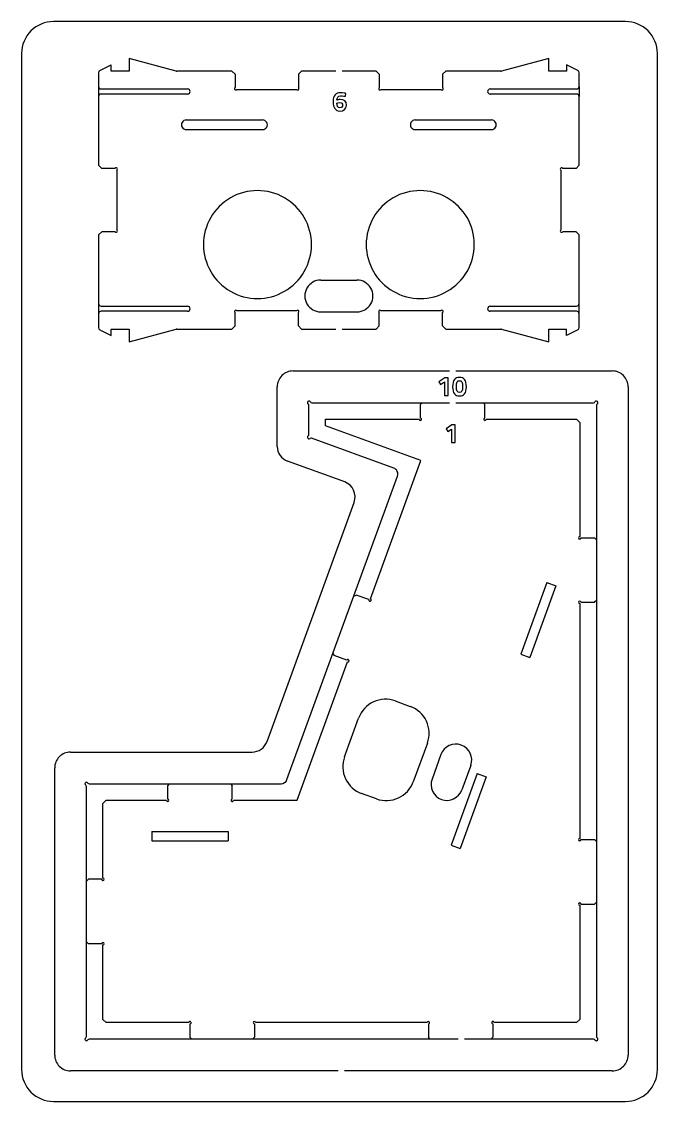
# Model space of a CAD drawing. Header units: millimetres. Extents: x 0 to 201, y 0 to 341.
# Drawn here: x 101.1 to 201.1, y 0.1 to 170.1 of the extents above; entities that cross this region are included whole.
import ezdxf

# ---------------------------------------------------------------- set-up
doc = ezdxf.new("R2010")
doc.units = ezdxf.units.MM
doc.layers.add('Layer_1', color=7, linetype='CONTINUOUS')

msp = doc.modelspace()

# ---------------------------------------------------------------- linework, layer by layer
at = {"layer": 'Layer_1', "color": 7}
for points in [[(196.131937, 170.132529), (106.132177, 170.132529)], [(101.132088, 165.132439), (101.132088, 5.133279)], [(201.132026, 5.133279), (201.132026, 165.132439)], [(113.453189, 162.443218), (115.232245, 163.332481)], [(125.445413, 162.346116), (118.032062, 164.332605), (118.032062, 162.332622), (115.232245, 162.332622), (115.232245, 163.332481)], [(188.6109, 162.443218), (186.832109, 163.332481), (186.832109, 162.332622), (184.032027, 162.332622), (184.032027, 164.332605), (176.618941, 162.346116)], [(113.232262, 162.085237), (113.232262, 159.93259)], [(134.217134, 162.332622), (125.548865, 162.332622)], [(134.217134, 162.332622), (134.717195, 161.83256)], [(134.717195, 161.83256), (134.717195, 159.741296)], [(144.667104, 161.83256), (145.167166, 162.332622)], [(144.667104, 161.83256), (144.667104, 159.741296)], [(150.532115, 162.332622), (145.167166, 162.332622)], [(156.897188, 162.332622), (151.531974, 162.332622)], [(156.897188, 162.332622), (157.396986, 161.83256)], [(157.396986, 161.83256), (157.396986, 159.741296)], [(167.347159, 161.83256), (167.846956, 162.332622)], [(167.347159, 161.83256), (167.347159, 159.741296)], [(176.515224, 162.332622), (167.846956, 162.332622)], [(188.832092, 159.93259), (188.832092, 162.085237)], [(113.232262, 159.93259), (113.232262, 158.332656)], [(188.832092, 159.93259), (188.832092, 158.332656)], [(113.232262, 158.332656), (113.232262, 147.507508)], [(113.632047, 159.53254), (127.232142, 159.53254)], [(127.232142, 158.732441), (113.632047, 158.732441)], [(134.990774, 159.467453), (144.393525, 159.467453)], [(157.670829, 159.467453), (167.073315, 159.467453)], [(174.831947, 159.53254), (188.432042, 159.53254)], [(188.432042, 158.732441), (174.831947, 158.732441)], [(188.832092, 147.507508), (188.832092, 158.332656)], [(127.032118, 154.642517), (139.032015, 154.642517)], [(127.032118, 153.132542), (139.032015, 153.132542)], [(163.032074, 154.642517), (175.031972, 154.642517)], [(163.032074, 153.132542), (175.031972, 153.132542)], [(113.732059, 147.007446), (113.232262, 147.507508)], [(115.823588, 147.007446), (113.732059, 147.007446)], [(116.097167, 146.733867), (116.097167, 137.331116)], [(185.967187, 146.733867), (185.967187, 137.331116)], [(188.33203, 147.007446), (186.240766, 147.007446)], [(188.832092, 147.507508), (188.33203, 147.007446)], [(113.232262, 136.557475), (113.732059, 137.057537)], [(113.232262, 136.557475), (113.232262, 125.732591)], [(115.823588, 137.057537), (113.732059, 137.057537)], [(188.33203, 137.057537), (186.240766, 137.057537)], [(188.33203, 137.057537), (188.832092, 136.557475)], [(188.832092, 125.732591), (188.832092, 136.557475)], [(148.182089, 129.43252), (153.882, 129.43252)], [(113.232262, 125.732591), (113.232262, 124.132658)], [(113.232262, 124.132658), (113.232262, 121.979746)], [(113.632047, 125.332542), (127.232142, 125.332542)], [(127.232142, 124.532707), (113.632047, 124.532707)], [(134.717195, 122.232687), (134.717195, 124.323951)], [(144.393525, 124.59753), (134.990774, 124.59753)], [(144.667104, 122.232687), (144.667104, 124.323951)], [(148.182089, 124.432695), (153.882, 124.432695)], [(157.396986, 122.232687), (157.396986, 124.323951)], [(167.073315, 124.59753), (157.670829, 124.59753)], [(167.347159, 122.232687), (167.347159, 124.323951)], [(174.831947, 125.332542), (188.432042, 125.332542)], [(188.432042, 124.532707), (174.831947, 124.532707)], [(188.832092, 124.132658), (188.832092, 125.732591)], [(188.832092, 121.979746), (188.832092, 124.132658)], [(113.453189, 121.62203), (115.232245, 120.732502), (115.232245, 121.732625), (118.032062, 121.732625), (118.032062, 119.732642), (125.445413, 121.718867)], [(125.548865, 121.732625), (134.217134, 121.732625)], [(134.717195, 122.232687), (134.217134, 121.732625)], [(145.167166, 121.732625), (144.667104, 122.232687)], [(145.167166, 121.732625), (150.532115, 121.732625)], [(151.531974, 121.732625), (156.897188, 121.732625)], [(157.396986, 122.232687), (156.897188, 121.732625)], [(167.846956, 121.732625), (167.347159, 122.232687)], [(167.846956, 121.732625), (176.515224, 121.732625)], [(176.618941, 121.718867), (184.032027, 119.732642), (184.032027, 121.732625), (186.832109, 121.732625)], [(186.832109, 120.732502), (186.832109, 121.732625)], [(188.6109, 121.62203), (186.832109, 120.732502)], [(143.83208, 115.132602), (168.431949, 115.132602)], [(169.432073, 115.132602), (194.031942, 115.132602)], [(141.332035, 103.263409), (141.332035, 112.632558)], [(196.531986, 112.632558), (196.531986, 7.432505)], [(146.332125, 105.126073), (146.332125, 109.699655)], [(146.765247, 110.132513), (168.431949, 110.132513)], [(163.857044, 107.719251), (163.857044, 109.832476), (164.157081, 110.132513)], [(169.432073, 110.132513), (191.099039, 110.132513)], [(173.70694, 110.132513), (174.006977, 109.832476)], [(174.006977, 107.719251), (174.006977, 109.832476)], [(191.532161, 109.699655), (191.532161, 10.36673)], [(155.991521, 79.237685), (163.932186, 101.053876), (148.932182, 106.513547), (148.932182, 107.53272), (163.670513, 107.53272)], [(174.193773, 107.53272), (188.432042, 107.53272), (188.932104, 107.032658), (188.932104, 89.044189)], [(159.659964, 99.842086), (146.739053, 104.544785)], [(151.944988, 97.650016), (142.976948, 100.914177)], [(142.87085, 50.790779), (160.257657, 98.560182)], [(139.729191, 56.777499), (153.439089, 94.445651)], [(189.118635, 88.857658), (191.232124, 88.857658), (191.532161, 88.557621)], [(183.737546, 81.822397), (179.633335, 70.546134)], [(183.737546, 81.822397), (185.156505, 81.30593), (181.052293, 70.029668)], [(153.381939, 79.669485), (153.766378, 79.848872)], [(155.752338, 79.126031), (153.766378, 79.848872)], [(188.932104, 78.52093), (188.932104, 41.544397)], [(189.118635, 78.707725), (191.232124, 78.707725)], [(191.532161, 79.007763), (191.232124, 78.707725)], [(152.280744, 69.588343), (150.295049, 70.310919), (150.115661, 70.695623)], [(179.633335, 70.546134), (181.052293, 70.029668)], [(134.453671, 47.532704), (144.451998, 47.532704), (152.392398, 69.348896)], [(159.913964, 63.180407), (162.263196, 62.325275)], [(151.923028, 54.382758), (154.146319, 60.490657)], [(164.952682, 56.55763), (162.729391, 50.449467)], [(108.832247, 55.132586), (137.379959, 55.132586)], [(167.084692, 54.734389), (165.682402, 50.881796)], [(171.783157, 53.024389), (170.380867, 49.171531)], [(106.332202, 7.432505), (106.332202, 52.632806)], [(172.792806, 51.752274), (168.688594, 40.476011)], [(172.792806, 51.752274), (174.211764, 51.235808), (170.107553, 39.959545)], [(111.332027, 10.36673), (111.332027, 49.699639)], [(111.765149, 50.132761), (141.931316, 50.132761)], [(124.116942, 47.719235), (124.116942, 49.832724), (124.416979, 50.132761)], [(133.967103, 50.132761), (134.26714, 49.832724)], [(134.26714, 47.719235), (134.26714, 49.832724)], [(156.961747, 47.759981), (154.612514, 48.615113)], [(113.932084, 35.294418), (113.932084, 47.032642), (114.432146, 47.532704), (123.930411, 47.532704)], [(121.632243, 42.642681), (121.632243, 41.132706), (133.632141, 41.132706)], [(121.632243, 42.642681), (133.632141, 42.642681)], [(133.632141, 42.642681), (133.632141, 41.132706)], [(189.118635, 41.357602), (191.232124, 41.357602), (191.532161, 41.057565)], [(168.688594, 40.476011), (170.107553, 39.959545)], [(111.332027, 34.807585), (111.632064, 35.107622)], [(113.745553, 35.107622), (111.632064, 35.107622)], [(188.932104, 31.020079), (188.932104, 13.033727), (188.432042, 12.533665), (175.443663, 12.533665)], [(189.118635, 31.207933), (191.232124, 31.207933)], [(191.532161, 31.506912), (191.232124, 31.207933)], [(113.745553, 24.958483), (111.632064, 24.958483), (111.332027, 25.257462)], [(127.420525, 12.533665), (114.432146, 12.533665), (113.932084, 13.033727), (113.932084, 24.770629)], [(127.607056, 12.345811), (127.607056, 10.231793)], [(137.75699, 12.345811), (137.75699, 10.231793), (137.457217, 9.932814)], [(164.920403, 12.533665), (137.943785, 12.533665)], [(165.107199, 12.345811), (165.107199, 10.231793)], [(175.257132, 12.345811), (175.257132, 10.231793), (174.957095, 9.932814)], [(127.907094, 9.932814), (127.607056, 10.231793)], [(165.406971, 9.932814), (165.107199, 10.231793)], [(169.794287, 9.932814), (111.765149, 9.932814)], [(191.099039, 9.932814), (170.79441, 9.932814)], [(150.932165, 4.932195), (108.832247, 4.932195)], [(194.031942, 4.932195), (151.932024, 4.932195)], [(106.132177, 0.13266), (196.131937, 0.13266)]]:
    msp.add_lwpolyline(points, dxfattribs=at)
at = {"layer": 'Layer_1', "color": 1}
msp.add_lwpolyline([(152.07631, 158.37158), (152.12711, 158.82031)], dxfattribs=at)
for points in [[(166.76906, 113.44171), (167.03576, 113.00568), (167.64112, 113.39515), (167.64112, 111.26155), (168.22532, 111.26155), (168.22532, 114.05555), (167.69192, 114.05555)], [(167.89004, 106.03388), (168.15674, 105.59784), (168.76211, 105.98731), (168.76211, 103.85371), (169.34631, 103.85371), (169.34631, 106.64771), (168.81291, 106.64771)]]:
    msp.add_lwpolyline(points, close=True, dxfattribs=at)
at = {"layer": 'Layer_1', "color": 7}
for points in [[(106.132156, 170.132529), (104.806075, 170.132529), (103.534307, 169.605746), (102.596626, 168.668065)], [(199.667573, 168.668065), (198.729892, 169.605746), (197.458124, 170.132529), (196.132043, 170.132529)], [(102.596626, 168.668065), (101.658945, 167.730384), (101.132162, 166.458616), (101.132162, 165.132535)], [(201.132037, 165.132535), (201.132037, 166.458616), (200.605254, 167.730384), (199.667573, 168.668065)], [(113.453263, 162.443096), (113.317749, 162.375339), (113.232148, 162.236834), (113.232148, 162.085324)], [(125.445366, 162.346169), (125.479132, 162.337123), (125.513938, 162.332541), (125.548894, 162.332543)], [(176.515306, 162.332537), (176.550262, 162.332536), (176.585067, 162.337117), (176.618832, 162.346164)], [(188.832052, 162.085324), (188.832053, 162.236834), (188.746452, 162.375339), (188.610938, 162.443096)], [(113.232148, 159.932542), (113.232148, 159.711629), (113.411234, 159.532543), (113.632148, 159.532543)], [(188.432053, 159.532543), (188.652966, 159.532543), (188.832052, 159.711629), (188.832052, 159.932542)], [(113.349305, 158.615386), (113.27429, 158.540371), (113.232148, 158.438629), (113.232148, 158.332543)], [(113.632148, 158.732544), (113.526061, 158.732544), (113.424319, 158.690401), (113.349305, 158.615386)], [(127.631669, 159.132544), (127.631669, 159.353278), (127.452863, 159.532289), (127.232129, 159.532543)], [(127.232129, 158.732544), (127.452863, 158.732798), (127.631669, 158.91181), (127.631669, 159.132544)], [(134.717121, 159.741204), (134.638597, 159.695868), (134.600313, 159.603443), (134.623781, 159.51586)], [(134.623781, 159.51586), (134.647248, 159.428278), (134.726615, 159.367377), (134.817287, 159.367377)], [(134.817287, 159.367377), (134.888859, 159.367377), (134.954994, 159.40556), (134.99078, 159.467543)], [(144.393448, 159.467543), (144.429234, 159.40556), (144.495369, 159.367377), (144.566941, 159.367377)], [(144.566941, 159.367377), (144.657613, 159.367376), (144.736981, 159.428276), (144.760449, 159.515859)], [(144.760449, 159.515859), (144.783918, 159.603442), (144.745634, 159.695868), (144.667109, 159.741204)], [(157.397091, 159.741204), (157.318567, 159.695868), (157.280283, 159.603443), (157.303751, 159.51586)], [(157.303751, 159.51586), (157.327218, 159.428278), (157.406585, 159.367377), (157.497257, 159.367377)], [(157.497257, 159.367377), (157.56883, 159.367376), (157.634966, 159.405559), (157.670752, 159.467543)], [(167.073418, 159.467543), (167.109205, 159.405559), (167.175341, 159.367376), (167.246913, 159.367377)], [(167.246913, 159.367377), (167.337585, 159.367377), (167.416952, 159.428278), (167.44042, 159.51586)], [(167.44042, 159.51586), (167.463887, 159.603443), (167.425603, 159.695868), (167.347079, 159.741204)], [(174.832069, 159.532543), (174.611335, 159.532289), (174.432529, 159.353278), (174.432529, 159.132544)], [(174.432529, 159.132544), (174.432529, 158.91181), (174.611335, 158.732798), (174.832069, 158.732544)], [(188.714896, 158.615386), (188.639881, 158.690401), (188.53814, 158.732544), (188.432053, 158.732544)], [(188.832052, 158.332543), (188.832053, 158.438629), (188.78991, 158.540371), (188.714896, 158.615386)], [(126.378282, 154.265049), (126.243414, 154.031452), (126.243414, 153.743647), (126.378282, 153.51005)], [(127.032131, 154.642549), (126.762396, 154.642549), (126.51315, 154.498647), (126.378282, 154.265049)], [(126.378282, 153.51005), (126.51315, 153.276452), (126.762396, 153.13255), (127.032131, 153.13255)], [(139.685964, 154.265049), (139.551097, 154.498647), (139.301851, 154.642549), (139.032116, 154.642549)], [(139.032116, 153.13255), (139.301851, 153.13255), (139.551097, 153.276452), (139.685964, 153.51005)], [(139.685964, 153.51005), (139.820832, 153.743647), (139.820832, 154.031452), (139.685964, 154.265049)], [(162.378236, 154.265049), (162.243369, 154.031452), (162.243369, 153.743647), (162.378236, 153.51005)], [(163.032085, 154.642549), (162.76235, 154.642549), (162.513104, 154.498647), (162.378236, 154.265049)], [(162.378236, 153.51005), (162.513104, 153.276452), (162.76235, 153.13255), (163.032085, 153.13255)], [(175.685918, 154.265049), (175.551051, 154.498647), (175.301805, 154.642549), (175.03207, 154.642549)], [(175.03207, 153.13255), (175.301805, 153.13255), (175.551051, 153.276452), (175.685918, 153.51005)], [(175.685918, 153.51005), (175.820786, 153.743647), (175.820786, 154.031452), (175.685918, 154.265049)], [(116.031766, 147.104682), (115.948826, 147.119307), (115.865595, 147.080496), (115.823485, 147.007559)], [(116.194268, 146.942179), (116.179644, 147.02512), (116.114707, 147.090058), (116.031766, 147.104682)], [(116.097143, 146.733899), (116.17008, 146.776008), (116.208892, 146.859239), (116.194268, 146.942179)], [(186.015371, 147.1009), (185.927788, 147.077432), (185.866888, 146.998063), (185.866889, 146.907391)], [(185.866889, 146.907391), (185.866889, 146.835819), (185.905072, 146.769685), (185.967055, 146.733899)], [(186.240716, 147.007559), (186.19538, 147.086084), (186.102954, 147.124368), (186.015371, 147.1009)], [(142.482111, 142.393779), (139.852205, 143.912156), (136.612027, 143.912156), (133.982121, 142.393779)], [(168.082079, 142.393779), (165.452174, 143.912156), (162.211996, 143.912156), (159.58209, 142.393779)], [(133.982121, 142.393779), (131.352215, 140.875402), (129.732126, 138.069326), (129.732126, 135.032573)], [(146.732105, 135.032573), (146.732105, 138.069326), (145.112016, 140.875402), (142.482111, 142.393779)], [(159.58209, 142.393779), (156.952184, 140.875402), (155.332095, 138.069326), (155.332095, 135.032573)], [(172.332074, 135.032573), (172.332074, 138.069326), (170.711985, 140.875402), (168.082079, 142.393779)], [(115.823485, 137.057572), (115.865593, 136.984633), (115.948825, 136.94582), (116.031767, 136.960444)], [(116.031767, 136.960444), (116.114708, 136.975068), (116.179646, 137.040007), (116.19427, 137.122948)], [(116.19427, 137.122948), (116.208895, 137.20589), (116.170081, 137.289121), (116.097143, 137.33123)], [(185.967055, 137.33123), (185.905072, 137.295444), (185.866889, 137.229309), (185.866889, 137.157738)], [(185.866889, 137.157738), (185.866889, 137.067066), (185.92779, 136.987698), (186.015372, 136.964231)], [(186.015372, 136.964231), (186.102955, 136.940763), (186.19538, 136.979047), (186.240716, 137.057572)], [(129.732126, 135.032573), (129.732126, 131.995819), (131.352215, 129.189743), (133.982121, 127.671366)], [(142.482111, 127.671366), (145.112016, 129.189743), (146.732105, 131.995819), (146.732105, 135.032573)], [(155.332095, 135.032573), (155.332095, 131.995819), (156.952184, 129.189743), (159.58209, 127.671366)], [(168.082079, 127.671366), (170.711985, 129.189743), (172.332074, 131.995819), (172.332074, 135.032573)], [(148.182102, 129.432581), (147.288939, 129.432581), (146.463623, 128.956084), (146.017041, 128.182582)], [(156.047157, 128.182582), (155.600575, 128.956084), (154.775259, 129.432581), (153.882096, 129.432581)], [(133.982121, 127.671366), (136.612027, 126.152989), (139.852205, 126.152989), (142.482111, 127.671366)], [(146.017041, 128.182582), (145.57046, 127.40908), (145.57046, 126.456087), (146.017041, 125.682585)], [(156.047157, 125.682585), (156.493738, 126.456087), (156.493738, 127.40908), (156.047157, 128.182582)], [(159.58209, 127.671366), (162.211996, 126.152989), (165.452174, 126.152989), (168.082079, 127.671366)], [(113.232148, 125.732586), (113.232148, 125.626499), (113.27429, 125.524757), (113.349305, 125.449742)], [(113.632148, 124.532586), (113.411234, 124.532585), (113.232148, 124.3535), (113.232148, 124.132586)], [(113.349305, 125.449742), (113.424319, 125.374727), (113.526061, 125.332584), (113.632148, 125.332584)], [(127.631669, 124.932585), (127.631669, 125.153319), (127.452863, 125.33233), (127.232129, 125.332584)], [(127.232129, 124.532586), (127.452863, 124.532839), (127.631669, 124.711851), (127.631669, 124.932585)], [(134.623785, 124.549269), (134.600318, 124.461688), (134.6386, 124.369264), (134.717121, 124.323927)], [(134.817287, 124.697752), (134.726617, 124.697749), (134.647252, 124.636849), (134.623785, 124.549269)], [(134.99078, 124.597586), (134.954994, 124.659568), (134.888859, 124.697751), (134.817287, 124.697752)], [(144.566941, 124.697752), (144.495369, 124.697751), (144.429234, 124.659568), (144.393448, 124.597586)], [(144.760445, 124.54927), (144.736977, 124.636851), (144.657611, 124.697751), (144.566941, 124.697752)], [(144.667109, 124.323927), (144.745631, 124.369265), (144.783913, 124.461689), (144.760445, 124.54927)], [(146.017041, 125.682585), (146.463623, 124.909083), (147.288939, 124.432586), (148.182102, 124.432586)], [(153.882096, 124.432586), (154.775259, 124.432586), (155.600575, 124.909083), (156.047157, 125.682585)], [(157.303755, 124.549269), (157.280288, 124.461688), (157.31857, 124.369264), (157.397091, 124.323927)], [(157.497257, 124.697752), (157.406587, 124.697749), (157.327222, 124.636849), (157.303755, 124.549269)], [(157.670752, 124.597586), (157.634966, 124.659569), (157.56883, 124.697752), (157.497257, 124.697752)], [(167.246913, 124.697752), (167.175341, 124.697752), (167.109205, 124.659569), (167.073418, 124.597586)], [(167.440415, 124.549269), (167.416948, 124.636849), (167.337583, 124.697749), (167.246913, 124.697752)], [(167.347079, 124.323927), (167.425601, 124.369264), (167.463882, 124.461688), (167.440415, 124.549269)], [(174.832069, 125.332584), (174.611335, 125.33233), (174.432529, 125.153319), (174.432529, 124.932585)], [(174.432529, 124.932585), (174.432529, 124.711851), (174.611335, 124.532839), (174.832069, 124.532586)], [(188.432053, 125.332584), (188.53814, 125.332584), (188.639881, 125.374727), (188.714896, 125.449742)], [(188.832052, 124.132586), (188.832052, 124.3535), (188.652966, 124.532585), (188.432053, 124.532586)], [(188.714896, 125.449742), (188.78991, 125.524757), (188.832053, 125.626499), (188.832052, 125.732586)], [(113.232148, 121.979804), (113.232148, 121.828295), (113.317749, 121.689789), (113.453263, 121.622032)], [(125.548894, 121.732591), (125.513938, 121.732592), (125.479132, 121.728011), (125.445366, 121.718965)], [(176.618832, 121.71896), (176.585067, 121.728006), (176.550262, 121.732587), (176.515306, 121.732586)], [(188.610938, 121.622032), (188.746452, 121.689789), (188.832053, 121.828295), (188.832052, 121.979804)], [(142.064344, 114.400365), (141.595503, 113.931525), (141.332112, 113.295641), (141.332112, 112.6326)], [(143.832109, 115.132597), (143.169068, 115.132597), (142.533184, 114.869205), (142.064344, 114.400365)], [(195.79981, 114.400365), (195.330969, 114.869205), (194.695085, 115.132597), (194.032045, 115.132597)], [(196.532042, 112.6326), (196.532042, 113.295641), (196.26865, 113.931525), (195.79981, 114.400365)], [(146.085903, 110.176018), (146.067653, 110.072515), (146.116087, 109.968649), (146.207106, 109.9161)], [(146.288693, 110.378809), (146.18519, 110.360559), (146.104153, 110.279522), (146.085903, 110.176018)], [(146.332106, 109.699592), (146.332107, 109.788909), (146.284457, 109.871441), (146.207106, 109.9161)], [(146.548612, 110.257605), (146.496062, 110.348625), (146.392197, 110.397059), (146.288693, 110.378809)], [(146.548612, 110.257605), (146.59327, 110.180255), (146.675801, 110.132606), (146.765117, 110.132606)], [(191.099036, 110.132606), (191.188352, 110.132606), (191.270884, 110.180255), (191.315542, 110.257605)], [(191.575459, 110.378806), (191.471957, 110.397057), (191.368092, 110.348623), (191.315542, 110.257605)], [(191.65705, 109.9161), (191.579698, 109.871442), (191.532047, 109.788909), (191.532048, 109.699592)], [(191.778249, 110.176018), (191.759998, 110.27952), (191.678962, 110.360556), (191.575459, 110.378806)], [(191.65705, 109.9161), (191.748068, 109.96865), (191.7965, 110.072516), (191.778249, 110.176018)], [(163.670418, 107.532607), (163.670663, 107.429687), (163.754164, 107.346385), (163.857084, 107.346385)], [(163.989077, 107.664601), (163.954071, 107.699608), (163.906591, 107.719275), (163.857084, 107.719275)], [(163.857084, 107.346385), (163.960003, 107.346385), (164.043505, 107.429687), (164.04375, 107.532607)], [(164.04375, 107.532607), (164.04375, 107.582114), (164.024084, 107.629594), (163.989077, 107.664601)], [(173.875076, 107.664601), (173.84007, 107.629594), (173.820403, 107.582114), (173.820404, 107.532607)], [(173.820404, 107.532607), (173.820404, 107.465917), (173.855982, 107.404293), (173.913737, 107.370948)], [(174.00707, 107.719275), (173.957562, 107.719275), (173.910083, 107.699608), (173.875076, 107.664601)], [(173.913737, 107.370948), (173.971493, 107.337603), (174.04265, 107.337603), (174.100405, 107.370948)], [(174.100405, 107.370948), (174.15816, 107.404293), (174.193738, 107.465917), (174.193738, 107.532607)], [(146.207106, 104.909462), (146.125242, 104.862194), (146.077039, 104.772792), (146.082537, 104.678421)], [(146.082537, 104.678421), (146.088034, 104.58405), (146.146291, 104.500851), (146.233091, 104.463408)], [(146.207106, 104.909462), (146.284456, 104.95412), (146.332106, 105.036651), (146.332106, 105.125968)], [(146.233091, 104.463408), (146.31989, 104.425964), (146.420386, 104.440682), (146.492803, 104.501443)], [(146.739006, 104.544856), (146.655075, 104.575404), (146.561223, 104.558855), (146.492803, 104.501443)], [(141.332112, 103.263327), (141.332111, 102.212332), (141.989447, 101.273559), (142.977059, 100.914097)], [(160.22423, 99.324946), (160.112145, 99.565314), (159.909165, 99.751311), (159.659943, 99.84202)], [(160.257615, 98.560309), (160.348324, 98.80953), (160.336315, 99.084579), (160.22423, 99.324946)], [(153.43916, 94.445765), (153.911391, 95.743208), (153.242425, 97.177811), (151.944983, 97.650043)], [(188.932051, 89.044298), (188.829132, 89.044053), (188.745829, 88.960552), (188.745829, 88.857632)], [(188.745829, 88.857632), (188.745829, 88.754713), (188.829132, 88.671211), (188.932051, 88.670966)], [(188.932051, 88.670966), (189.035144, 88.670966), (189.118717, 88.754539), (189.118717, 88.857632)], [(155.752351, 79.126092), (155.717092, 79.029216), (155.767042, 78.9221), (155.863918, 78.88684)], [(155.863918, 78.88684), (155.960792, 78.851587), (156.067902, 78.901537), (156.103161, 78.998409)], [(156.103161, 78.998409), (156.13842, 79.095281), (156.088476, 79.202395), (155.991605, 79.237659)], [(188.932051, 78.894309), (188.829132, 78.894064), (188.745829, 78.810563), (188.745829, 78.707643)], [(188.745829, 78.707643), (188.745829, 78.604724), (188.829132, 78.521223), (188.932051, 78.520977)], [(189.118717, 78.707643), (189.118717, 78.810736), (189.035144, 78.894309), (188.932051, 78.894309)], [(152.520104, 69.699791), (152.473583, 69.716724), (152.42224, 69.714482), (152.377371, 69.693559)], [(152.377371, 69.693559), (152.332502, 69.672636), (152.297782, 69.634746), (152.28085, 69.588224)], [(152.392417, 69.348972), (152.489291, 69.313719), (152.596402, 69.363669), (152.63166, 69.460541)], [(152.63166, 69.460541), (152.666919, 69.557413), (152.616975, 69.664527), (152.520104, 69.699791)], [(156.473021, 63.030054), (155.391367, 62.525671), (154.554381, 61.61226), (154.146189, 60.490763)], [(159.91389, 63.180286), (158.792392, 63.588478), (157.554675, 63.534438), (156.473021, 63.030054)], [(164.802408, 59.998404), (164.298025, 61.080058), (163.384614, 61.917044), (162.263117, 62.325236)], [(164.95264, 56.557535), (165.360832, 57.679033), (165.306792, 58.91675), (164.802408, 59.998404)], [(137.37985, 55.132674), (138.430844, 55.132674), (139.369616, 55.790009), (139.729077, 56.777621)], [(170.288777, 56.228392), (168.991417, 56.700593), (167.556894, 56.031744), (167.084576, 54.734426)], [(171.783033, 53.024326), (172.255117, 54.321728), (171.586138, 55.756191), (170.288777, 56.228392)], [(107.064389, 54.400442), (106.595549, 53.931601), (106.332157, 53.295717), (106.332157, 52.632677)], [(108.832154, 55.132674), (108.169114, 55.132674), (107.53323, 54.869282), (107.064389, 54.400442)], [(151.92306, 54.382769), (151.514868, 53.261271), (151.568908, 52.023554), (152.073291, 50.9419)], [(111.08595, 50.176092), (111.067699, 50.07259), (111.116131, 49.968724), (111.207149, 49.916174)], [(111.28874, 50.37888), (111.185237, 50.36063), (111.104201, 50.279594), (111.08595, 50.176092)], [(111.332149, 49.699668), (111.332149, 49.788984), (111.284499, 49.871516), (111.207149, 49.916174)], [(111.548657, 50.257679), (111.496107, 50.348697), (111.392242, 50.39713), (111.28874, 50.37888)], [(111.548657, 50.257679), (111.593315, 50.180329), (111.675847, 50.13268), (111.765163, 50.132679)], [(141.931194, 50.132679), (142.351592, 50.13268), (142.7271, 50.395615), (142.870884, 50.79066)], [(152.073291, 50.9419), (152.577675, 49.860246), (153.491085, 49.02326), (154.612583, 48.615068)], [(160.402681, 47.91025), (161.484335, 48.414633), (162.321322, 49.328044), (162.729513, 50.449541)], [(165.682294, 50.88169), (165.210063, 49.584246), (165.879031, 48.149642), (167.176475, 47.677411)], [(124.303714, 47.532683), (124.303714, 47.635776), (124.220141, 47.719349), (124.117048, 47.719349)], [(134.135042, 47.664677), (134.100035, 47.62967), (134.080368, 47.58219), (134.080368, 47.532683)], [(134.267037, 47.719349), (134.217529, 47.71935), (134.170049, 47.699683), (134.135042, 47.664677)], [(156.961813, 47.760018), (158.08331, 47.351826), (159.321028, 47.405866), (160.402681, 47.91025)], [(167.176475, 47.677411), (168.473918, 47.205181), (169.908523, 47.874148), (170.380753, 49.171592)], [(123.930382, 47.532683), (123.930627, 47.429764), (124.014128, 47.346461), (124.117048, 47.346461)], [(124.117048, 47.346461), (124.219967, 47.346461), (124.303469, 47.429764), (124.303714, 47.532683)], [(134.080368, 47.532683), (134.080368, 47.465993), (134.115947, 47.404369), (134.173702, 47.371025)], [(134.173702, 47.371025), (134.231457, 47.33768), (134.302614, 47.33768), (134.360369, 47.371025)], [(134.360369, 47.371025), (134.418124, 47.404369), (134.453703, 47.465993), (134.453703, 47.532683)], [(188.932051, 41.544358), (188.829132, 41.544113), (188.745829, 41.460611), (188.745829, 41.357692)], [(188.745829, 41.357692), (188.745829, 41.254772), (188.829132, 41.171271), (188.932051, 41.171026)], [(188.932051, 41.171026), (189.035144, 41.171026), (189.118717, 41.254599), (189.118717, 41.357692)], [(113.745479, 35.107699), (113.745479, 35.058191), (113.765146, 35.010712), (113.800153, 34.975705)], [(113.800153, 34.975705), (113.835161, 34.940699), (113.88264, 34.921032), (113.932148, 34.921033)], [(114.11837, 35.107699), (114.11837, 35.210618), (114.035067, 35.29412), (113.932148, 35.294365)], [(113.932148, 34.921033), (114.035067, 34.921278), (114.11837, 35.004779), (114.11837, 35.107699)], [(188.932051, 31.394358), (188.829385, 31.39376), (188.746474, 31.310363), (188.746474, 31.207695)], [(188.746474, 31.207695), (188.746474, 31.105027), (188.829385, 31.021631), (188.932051, 31.021032)], [(189.118717, 31.207695), (189.118716, 31.310787), (189.035143, 31.394358), (188.932051, 31.394358)], [(113.932148, 25.144379), (113.829055, 25.14438), (113.745481, 25.060808), (113.745479, 24.957715)], [(114.117725, 24.957715), (114.117725, 25.060384), (114.034814, 25.14378), (113.932148, 25.144379)], [(113.932148, 24.771052), (114.034814, 24.771651), (114.117725, 24.855047), (114.117725, 24.957715)], [(127.513796, 12.694398), (127.456041, 12.661053), (127.420462, 12.599429), (127.420462, 12.532739)], [(127.700463, 12.694398), (127.642708, 12.727743), (127.571551, 12.727743), (127.513796, 12.694398)], [(127.607131, 12.346049), (127.656642, 12.346049), (127.704124, 12.365719), (127.739132, 12.400731)], [(127.793797, 12.532739), (127.793797, 12.599429), (127.758218, 12.661053), (127.700463, 12.694398)], [(127.739132, 12.400731), (127.774139, 12.435743), (127.793803, 12.483228), (127.793797, 12.532739)], [(137.570451, 12.532739), (137.570444, 12.483228), (137.590108, 12.435743), (137.625116, 12.400731)], [(137.757117, 12.718961), (137.654197, 12.718961), (137.570696, 12.635658), (137.570451, 12.532739)], [(137.625116, 12.400731), (137.660123, 12.365719), (137.707606, 12.346049), (137.757117, 12.346049)], [(137.943782, 12.532739), (137.943537, 12.635658), (137.860036, 12.718961), (137.757117, 12.718961)], [(165.107082, 12.718961), (165.004163, 12.718961), (164.920662, 12.635658), (164.920416, 12.532739)], [(165.293748, 12.532739), (165.293503, 12.635658), (165.210002, 12.718961), (165.107082, 12.718961)], [(165.107082, 12.346049), (165.156593, 12.346049), (165.204076, 12.365719), (165.239083, 12.400731)], [(165.239083, 12.400731), (165.274091, 12.435743), (165.293755, 12.483228), (165.293748, 12.532739)], [(175.070402, 12.532739), (175.070396, 12.483228), (175.09006, 12.435743), (175.125067, 12.400731)], [(175.163736, 12.694398), (175.105981, 12.661053), (175.070402, 12.599429), (175.070402, 12.532739)], [(175.125067, 12.400731), (175.160075, 12.365719), (175.207557, 12.346049), (175.257068, 12.346049)], [(175.350403, 12.694398), (175.292648, 12.727743), (175.221491, 12.727743), (175.163736, 12.694398)], [(175.443737, 12.532739), (175.443737, 12.599429), (175.408158, 12.661053), (175.350403, 12.694398)], [(111.207149, 10.149243), (111.2845, 10.193902), (111.33215, 10.276434), (111.332149, 10.365751)], [(191.532048, 10.365751), (191.532047, 10.276434), (191.579698, 10.193901), (191.65705, 10.149243)], [(111.207149, 10.149243), (111.11614, 10.096689), (111.067716, 9.992828), (111.085966, 9.889332)], [(111.085966, 9.889332), (111.104217, 9.785836), (111.185245, 9.704804), (111.288741, 9.686548)], [(111.288741, 9.686548), (111.392236, 9.668293), (111.496099, 9.716713), (111.548657, 9.807719)], [(111.765163, 9.932735), (111.675843, 9.932731), (111.593311, 9.885075), (111.548657, 9.807719)], [(191.315542, 9.807719), (191.270888, 9.885075), (191.188356, 9.932731), (191.099036, 9.932735)], [(191.315542, 9.807719), (191.3681, 9.716713), (191.471963, 9.668293), (191.575458, 9.686548)], [(191.575458, 9.686548), (191.678954, 9.704804), (191.759982, 9.785836), (191.778233, 9.889332)], [(191.778233, 9.889332), (191.796483, 9.992828), (191.748059, 10.096689), (191.65705, 10.149243)], [(106.332157, 7.432743), (106.332151, 6.769699), (106.595541, 6.133809), (107.064382, 5.664964)], [(195.799817, 5.664964), (196.268658, 6.133809), (196.532048, 6.769699), (196.532042, 7.432743)], [(101.132162, 5.132749), (101.132157, 3.806666), (101.658939, 2.534893), (102.59662, 1.597209)], [(107.064382, 5.664964), (107.533223, 5.196119), (108.16911, 4.932725), (108.832154, 4.932725)], [(194.032045, 4.932725), (194.695089, 4.932725), (195.330976, 5.196119), (195.799817, 5.664964)], [(199.667578, 1.597209), (200.60526, 2.534893), (201.132041, 3.806666), (201.132037, 5.132749)], [(102.59662, 1.597209), (103.534302, 0.659525), (104.806072, 0.132739), (106.132156, 0.132739)], [(196.132043, 0.132739), (197.458126, 0.132739), (198.729897, 0.659525), (199.667578, 1.597209)]]:
    msp.add_open_spline(points, degree=3, dxfattribs=at)
at = {"layer": 'Layer_1', "color": 1}
for points in [[(151.28891, 158.94308), (150.57347, 158.94308), (150.12474, 158.54938), (150.12474, 157.48258)], [(150.72587, 157.78315), (150.72587, 158.16838), (150.90367, 158.43508), (151.28891, 158.43508)], [(152.12711, 158.82031), (152.12711, 158.82031), (151.64451, 158.94308), (151.28891, 158.94308)], [(151.28891, 158.43508), (151.64451, 158.43508), (152.07631, 158.37158), (152.07631, 158.37158)], [(150.12474, 157.48258), (150.12474, 156.59358), (150.45071, 156.04748), (151.19577, 156.04748)], [(150.72164, 157.28785), (150.72164, 157.28785), (150.97987, 157.38095), (151.20847, 157.38095)], [(151.19577, 156.55548), (150.84017, 156.55548), (150.72164, 156.88145), (150.72164, 157.28785)], [(151.25927, 157.88898), (151.05607, 157.88898), (150.72587, 157.77891), (150.72587, 157.78315)], [(151.19577, 156.04748), (151.82654, 156.04748), (152.22024, 156.35228), (152.22024, 156.98305)], [(151.61911, 156.98305), (151.61911, 156.71211), (151.46671, 156.55548), (151.19577, 156.55548)], [(151.20847, 157.38098), (151.47094, 157.38098), (151.61911, 157.24551), (151.61911, 156.98305)], [(152.22024, 156.98305), (152.22024, 157.61381), (151.89004, 157.88898), (151.25927, 157.88898)], [(170.01179, 114.10635), (169.31752, 114.10635), (168.92805, 113.69995), (168.92805, 112.64161)], [(171.09552, 112.64161), (171.09552, 113.69995), (170.70605, 114.10635), (170.01179, 114.10635)], [(168.92805, 112.64161), (168.92805, 111.58328), (169.31752, 111.21075), (170.01179, 111.21075)], [(169.52896, 112.64161), (169.52896, 113.36975), (169.67712, 113.59835), (170.01579, 113.59835)], [(170.01579, 111.71875), (169.67712, 111.71875), (169.52896, 111.95582), (169.52896, 112.64161)], [(170.01179, 111.21075), (170.70605, 111.21075), (171.09552, 111.58328), (171.09552, 112.64161)], [(170.01579, 113.59835), (170.35446, 113.59835), (170.49416, 113.36975), (170.49416, 112.64161)], [(170.49416, 112.64161), (170.49416, 111.95582), (170.35446, 111.71875), (170.01579, 111.71875)]]:
    msp.add_open_spline(points, degree=3, dxfattribs=at)

doc.saveas('drawing.dxf')
